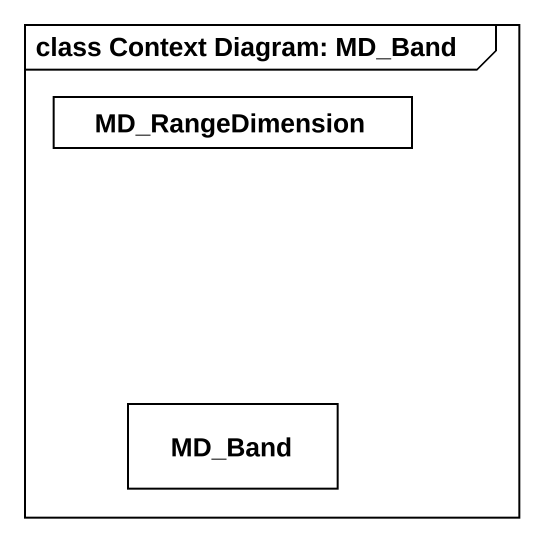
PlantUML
@startuml
mainframe class Context Diagram: MD_Band
hide circle
hide empty members
class MD_RangeDimension #FFFFFF
class MD_Band #FFFFFF
@enduml
